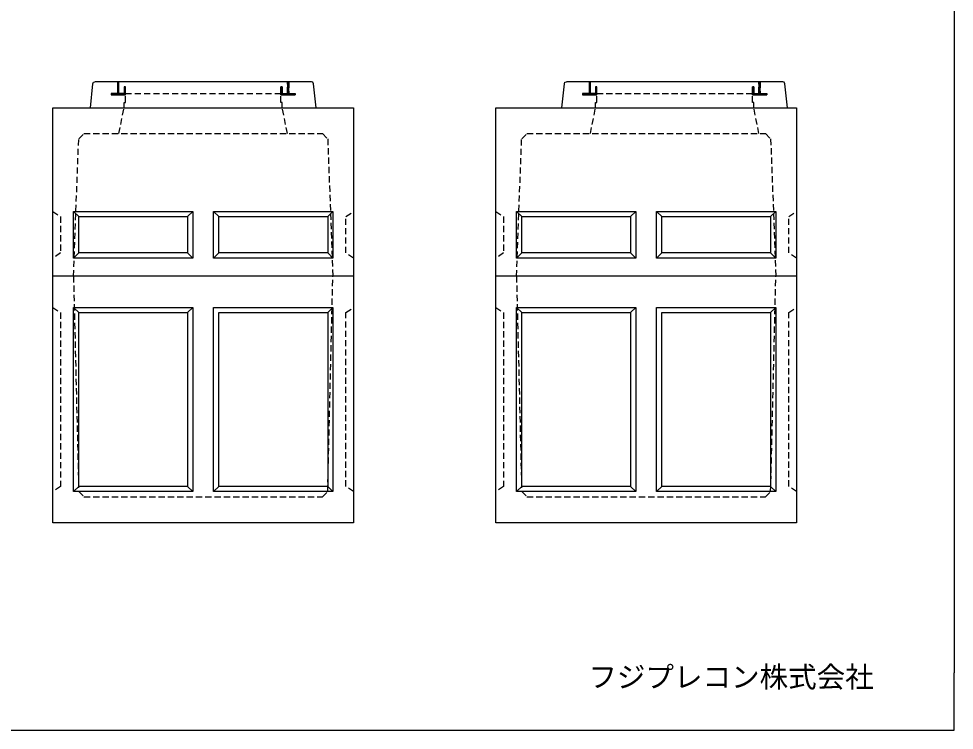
# Model space of a CAD drawing. Units: millimetres, scale not verified. Extents: x -3704 to 3796, y -2790 to 2696.
# Drawn here: x 189 to 3796, y -2790 to -47 of the extents above; entities that cross this region are included whole.
import ezdxf
from ezdxf.enums import TextEntityAlignment as Align

# ---------------------------------------------------------------- set-up
doc = ezdxf.new("R2010")
doc.units = ezdxf.units.MM
doc.header["$LTSCALE"] = 20
doc.linetypes.add('DASHED1', pattern=[1.8, 1.2, -0.6])
doc.layers.add('0-0_レイヤ_1', color=7, linetype='Continuous')
doc.styles.add('ＭＳ ゴシック', font='')
doc.styles.get('ＭＳ ゴシック').set_extended_font_data('MS Gothic')

msp = doc.modelspace()

# ---------------------------------------------------------------- linework, layer by layer
at = {"layer": '0-0_レイヤ_1'}
for p, q in [((3795.88, 2646.47), (3795.88, -2568.82)), ((464.88, -390), (474.88, -297.5)), ((1317.38, -290), (482.38, -290)), ((569.88, -290), (569.88, -335)), ((574.88, -290), (569.88, -290)), ((569.88, -292), (574.88, -292)), ((569.88, -294), (574.88, -294)), ((569.88, -296), (574.88, -296)), ((569.88, -298), (574.88, -298)), ((569.88, -300), (574.88, -300)), ((569.88, -302), (574.88, -302)), ((569.88, -304), (574.88, -304)), ((569.88, -306), (574.88, -306)), ((569.88, -308), (574.88, -308)), ((569.88, -310), (574.88, -310)), ((569.88, -312), (574.88, -312)), ((569.88, -314), (574.88, -314)), ((569.88, -316), (574.88, -316)), ((569.88, -318), (574.88, -318)), ((569.88, -320), (574.88, -320)), ((569.88, -322), (574.88, -322)), ((569.88, -324), (574.88, -324)), ((574.88, -335), (574.88, -290)), ((594.88, -310), (599.88, -310)), ((594.88, -310), (594.88, -340)), ((599.88, -310), (594.88, -310)), ((594.88, -312), (599.88, -312)), ((594.88, -314), (599.88, -314)), ((594.88, -316), (599.88, -316)), ((594.88, -318), (599.88, -318)), ((594.88, -320), (599.88, -320)), ((594.88, -322), (599.88, -322)), ((594.88, -324), (599.88, -324)), ((599.88, -340), (599.88, -310)), ((1199.88, -310), (1199.88, -335)), ((1204.88, -310), (1199.88, -310)), ((1199.88, -312), (1204.88, -312)), ((1199.88, -314), (1204.88, -314)), ((1199.88, -316), (1204.88, -316)), ((1199.88, -318), (1204.88, -318)), ((1199.88, -320), (1204.88, -320)), ((1199.88, -322), (1204.88, -322)), ((1199.88, -324), (1204.88, -324)), ((1204.88, -335), (1204.88, -310)), ((1224.88, -290), (1224.88, -335)), ((1229.88, -290), (1224.88, -290)), ((1224.88, -292), (1229.88, -292)), ((1224.88, -294), (1229.88, -294)), ((1224.88, -296), (1229.88, -296)), ((1224.88, -298), (1229.88, -298)), ((1224.88, -300), (1229.88, -300)), ((1224.88, -302), (1229.88, -302)), ((1224.88, -304), (1229.88, -304)), ((1224.88, -306), (1229.88, -306)), ((1224.88, -308), (1229.88, -308)), ((1224.88, -310), (1229.88, -310)), ((1224.88, -312), (1229.88, -312)), ((1224.88, -314), (1229.88, -314)), ((1224.88, -316), (1229.88, -316)), ((1224.88, -318), (1229.88, -318)), ((1224.88, -320), (1229.88, -320)), ((1224.88, -322), (1229.88, -322)), ((1224.88, -324), (1229.88, -324)), ((1229.88, -335), (1229.88, -290)), ((1334.88, -390), (1324.88, -297.5)), ((2282.88, -390), (2292.88, -297.5)), ((3135.38, -290), (2300.38, -290)), ((2387.88, -290), (2387.88, -335)), ((2392.88, -290), (2387.88, -290)), ((2387.88, -292), (2392.88, -292)), ((2387.88, -294), (2392.88, -294)), ((2387.88, -296), (2392.88, -296)), ((2387.88, -298), (2392.88, -298)), ((2387.88, -300), (2392.88, -300)), ((2387.88, -302), (2392.88, -302)), ((2387.88, -304), (2392.88, -304)), ((2387.88, -306), (2392.88, -306)), ((2387.88, -308), (2392.88, -308)), ((2387.88, -310), (2392.88, -310)), ((2387.88, -312), (2392.88, -312)), ((2387.88, -314), (2392.88, -314)), ((2387.88, -316), (2392.88, -316)), ((2387.88, -318), (2392.88, -318)), ((2387.88, -320), (2392.88, -320)), ((2387.88, -322), (2392.88, -322)), ((2387.88, -324), (2392.88, -324)), ((2392.88, -335), (2392.88, -290)), ((2412.88, -310), (2417.88, -310)), ((2412.88, -310), (2412.88, -340)), ((2417.88, -310), (2412.88, -310)), ((2412.88, -312), (2417.88, -312)), ((2412.88, -314), (2417.88, -314)), ((2412.88, -316), (2417.88, -316)), ((2412.88, -318), (2417.88, -318)), ((2412.88, -320), (2417.88, -320)), ((2412.88, -322), (2417.88, -322)), ((2412.88, -324), (2417.88, -324)), ((2417.88, -340), (2417.88, -310)), ((3017.88, -310), (3017.88, -335)), ((3022.88, -310), (3017.88, -310)), ((3017.88, -312), (3022.88, -312)), ((3017.88, -314), (3022.88, -314)), ((3017.88, -316), (3022.88, -316)), ((3017.88, -318), (3022.88, -318)), ((3017.88, -320), (3022.88, -320)), ((3017.88, -322), (3022.88, -322)), ((3017.88, -324), (3022.88, -324)), ((3022.88, -335), (3022.88, -310)), ((3042.88, -290), (3042.88, -335)), ((3047.88, -290), (3042.88, -290)), ((3042.88, -292), (3047.88, -292)), ((3042.88, -294), (3047.88, -294)), ((3042.88, -296), (3047.88, -296)), ((3042.88, -298), (3047.88, -298)), ((3042.88, -300), (3047.88, -300)), ((3042.88, -302), (3047.88, -302)), ((3042.88, -304), (3047.88, -304)), ((3042.88, -306), (3047.88, -306)), ((3042.88, -308), (3047.88, -308)), ((3042.88, -310), (3047.88, -310)), ((3042.88, -312), (3047.88, -312)), ((3042.88, -314), (3047.88, -314)), ((3042.88, -316), (3047.88, -316)), ((3042.88, -318), (3047.88, -318)), ((3042.88, -320), (3047.88, -320)), ((3042.88, -322), (3047.88, -322)), ((3042.88, -324), (3047.88, -324)), ((3047.88, -335), (3047.88, -290)), ((3152.88, -390), (3142.88, -297.5)), ((544.88, -335), (544.88, -340)), ((594.88, -335), (544.88, -335)), ((544.88, -336), (594.88, -336)), ((544.88, -338), (594.88, -338)), ((544.88, -340), (594.88, -340)), ((544.88, -340), (594.88, -340)), ((569.88, -326), (574.88, -326)), ((569.88, -328), (574.88, -328)), ((569.88, -330), (574.88, -330)), ((569.88, -332), (574.88, -332)), ((569.88, -334), (574.88, -334)), ((594.88, -326), (599.88, -326)), ((594.88, -328), (599.88, -328)), ((594.88, -330), (599.88, -330)), ((594.88, -332), (599.88, -332)), ((594.88, -334), (599.88, -334)), ((594.88, -336), (599.88, -336)), ((594.88, -338), (599.88, -338)), ((594.88, -340), (599.88, -340)), ((594.88, -340), (599.88, -340)), ((1199.88, -326), (1204.88, -326)), ((1199.88, -328), (1204.88, -328)), ((1199.88, -330), (1204.88, -330)), ((1199.88, -332), (1204.88, -332)), ((1199.88, -334), (1204.88, -334)), ((1199.88, -340), (1199.88, -335)), ((1199.88, -335), (1254.88, -335)), ((1199.88, -335), (1204.88, -335)), ((1199.88, -336), (1254.88, -336)), ((1199.88, -338), (1254.88, -338)), ((1199.88, -340), (1254.88, -340)), ((1254.88, -340), (1199.88, -340)), ((1224.88, -326), (1229.88, -326)), ((1224.88, -328), (1229.88, -328)), ((1224.88, -330), (1229.88, -330)), ((1224.88, -332), (1229.88, -332)), ((1224.88, -334), (1229.88, -334)), ((1224.88, -335), (1229.88, -335)), ((1254.88, -335), (1254.88, -340)), ((2362.88, -335), (2362.88, -340)), ((2412.88, -335), (2362.88, -335)), ((2362.88, -336), (2412.88, -336)), ((2362.88, -338), (2412.88, -338)), ((2362.88, -340), (2412.88, -340)), ((2362.88, -340), (2412.88, -340)), ((2387.88, -326), (2392.88, -326)), ((2387.88, -328), (2392.88, -328)), ((2387.88, -330), (2392.88, -330)), ((2387.88, -332), (2392.88, -332)), ((2387.88, -334), (2392.88, -334)), ((2412.88, -326), (2417.88, -326)), ((2412.88, -328), (2417.88, -328)), ((2412.88, -330), (2417.88, -330)), ((2412.88, -332), (2417.88, -332)), ((2412.88, -334), (2417.88, -334)), ((2412.88, -336), (2417.88, -336)), ((2412.88, -338), (2417.88, -338)), ((2412.88, -340), (2417.88, -340)), ((2412.88, -340), (2417.88, -340)), ((3017.88, -326), (3022.88, -326)), ((3017.88, -328), (3022.88, -328)), ((3017.88, -330), (3022.88, -330)), ((3017.88, -332), (3022.88, -332)), ((3017.88, -334), (3022.88, -334)), ((3017.88, -340), (3017.88, -335)), ((3017.88, -335), (3072.88, -335)), ((3017.88, -335), (3022.88, -335)), ((3017.88, -336), (3072.88, -336)), ((3017.88, -338), (3072.88, -338)), ((3017.88, -340), (3072.88, -340)), ((3072.88, -340), (3017.88, -340)), ((3042.88, -326), (3047.88, -326)), ((3042.88, -328), (3047.88, -328)), ((3042.88, -330), (3047.88, -330)), ((3042.88, -332), (3047.88, -332)), ((3042.88, -334), (3047.88, -334)), ((3042.88, -335), (3047.88, -335)), ((3072.88, -335), (3072.88, -340)), ((319.88, -390), (1479.88, -390)), ((319.88, -1990), (319.88, -390)), ((326.15, -390), (1114.88, -390)), ((354.88, -390), (1224.88, -390)), ((1479.88, -390), (1479.88, -1990)), ((2027.88, -390), (3187.88, -390)), ((2027.88, -1990), (2027.88, -390)), ((2034.15, -390), (2822.88, -390)), ((2062.88, -390), (2932.88, -390)), ((3187.88, -390), (3187.88, -1990)), ((399.88, -790), (419.88, -810)), ((399.88, -970), (399.88, -790)), ((399.88, -790), (859.88, -790)), ((839.88, -810), (859.88, -790)), ((859.88, -790), (859.88, -970)), ((939.88, -790), (959.88, -810)), ((939.88, -970), (939.88, -790)), ((939.88, -790), (1399.88, -790)), ((1379.88, -810), (1399.88, -790)), ((1399.88, -790), (1399.88, -970)), ((2107.88, -790), (2127.88, -810)), ((2107.88, -970), (2107.88, -790)), ((2107.88, -790), (2567.88, -790)), ((2547.88, -810), (2567.88, -790)), ((2567.88, -790), (2567.88, -970)), ((2647.88, -790), (2667.88, -810)), ((2647.88, -970), (2647.88, -790)), ((2647.88, -790), (3107.88, -790)), ((3087.88, -810), (3107.88, -790)), ((3107.88, -790), (3107.88, -970)), ((419.88, -950), (419.88, -810)), ((419.88, -810), (839.88, -810)), ((839.88, -810), (839.88, -950)), ((959.88, -950), (959.88, -810)), ((959.88, -810), (1379.88, -810)), ((1379.88, -810), (1379.88, -950)), ((2127.88, -950), (2127.88, -810)), ((2127.88, -810), (2547.88, -810)), ((2547.88, -810), (2547.88, -950)), ((2667.88, -950), (2667.88, -810)), ((2667.88, -810), (3087.88, -810)), ((3087.88, -810), (3087.88, -950)), ((399.88, -970), (419.88, -950)), ((859.88, -970), (399.88, -970)), ((839.88, -950), (419.88, -950)), ((859.88, -970), (839.88, -950)), ((939.88, -970), (959.88, -950)), ((1399.88, -970), (939.88, -970)), ((1379.88, -950), (959.88, -950)), ((1379.88, -950), (1399.88, -970)), ((2107.88, -970), (2127.88, -950)), ((2567.88, -970), (2107.88, -970)), ((2547.88, -950), (2127.88, -950)), ((2567.88, -970), (2547.88, -950)), ((2647.88, -970), (2667.88, -950)), ((3107.88, -970), (2647.88, -970)), ((3087.88, -950), (2667.88, -950)), ((3087.88, -950), (3107.88, -970)), ((1479.88, -1040), (319.88, -1040)), ((3187.88, -1040), (2027.88, -1040)), ((399.88, -1160), (419.88, -1180)), ((399.88, -1870), (399.88, -1160)), ((399.88, -1160), (859.88, -1160)), ((419.88, -1850), (419.88, -1180)), ((419.88, -1180), (839.88, -1180)), ((859.88, -1160), (839.88, -1180)), ((839.88, -1180), (839.88, -1850)), ((859.88, -1160), (859.88, -1870)), ((939.88, -1870), (939.88, -1160)), ((939.88, -1160), (1399.88, -1160)), ((959.88, -1850), (959.88, -1180)), ((959.88, -1180), (1379.88, -1180)), ((1379.88, -1180), (1399.88, -1160)), ((1379.88, -1180), (1379.88, -1850)), ((1399.88, -1160), (1399.88, -1870)), ((2107.88, -1160), (2127.88, -1180)), ((2107.88, -1870), (2107.88, -1160)), ((2107.88, -1160), (2567.88, -1160)), ((2127.88, -1850), (2127.88, -1180)), ((2127.88, -1180), (2547.88, -1180)), ((2567.88, -1160), (2547.88, -1180)), ((2547.88, -1180), (2547.88, -1850)), ((2567.88, -1160), (2567.88, -1870)), ((2647.88, -1870), (2647.88, -1160)), ((2647.88, -1160), (3107.88, -1160)), ((2667.88, -1850), (2667.88, -1180)), ((2667.88, -1180), (3087.88, -1180)), ((3087.88, -1180), (3107.88, -1160)), ((3087.88, -1180), (3087.88, -1850)), ((3107.88, -1160), (3107.88, -1870)), ((399.88, -1870), (419.88, -1850)), ((859.88, -1870), (399.88, -1870)), ((839.88, -1850), (419.88, -1850)), ((859.88, -1870), (839.88, -1850)), ((939.88, -1870), (959.88, -1850)), ((1399.88, -1870), (939.88, -1870)), ((1379.88, -1850), (959.88, -1850)), ((1399.88, -1870), (1379.88, -1850)), ((2107.88, -1870), (2127.88, -1850)), ((2567.88, -1870), (2107.88, -1870)), ((2547.88, -1850), (2127.88, -1850)), ((2567.88, -1870), (2547.88, -1850)), ((2647.88, -1870), (2667.88, -1850)), ((3107.88, -1870), (2647.88, -1870)), ((3087.88, -1850), (2667.88, -1850)), ((3107.88, -1870), (3087.88, -1850)), ((1479.88, -1990), (319.88, -1990)), ((3187.88, -1990), (2027.88, -1990)), ((3795.88, -2740.32), (3795.88, -2568.82))]:
    msp.add_line(p, q, dxfattribs=at)
at = {"layer": '0-0_レイヤ_1', "linetype": 'DASHED1'}
for p, q in [((569.88, -290), (569.88, -335)), ((574.88, -290), (569.88, -290)), ((574.88, -335), (574.88, -290)), ((594.88, -310), (594.88, -335)), ((599.88, -310), (594.88, -310)), ((599.88, -370), (599.88, -310)), ((1199.88, -310), (1204.88, -310)), ((1199.88, -370), (1199.88, -310)), ((1204.88, -310), (1204.88, -335)), ((1224.88, -290), (1229.88, -290)), ((1224.88, -335), (1224.88, -290)), ((1229.88, -290), (1229.88, -335)), ((2387.88, -290), (2387.88, -335)), ((2392.88, -290), (2387.88, -290)), ((2392.88, -335), (2392.88, -290)), ((2412.88, -310), (2412.88, -335)), ((2417.88, -310), (2412.88, -310)), ((2417.88, -370), (2417.88, -310)), ((3017.88, -310), (3022.88, -310)), ((3017.88, -370), (3017.88, -310)), ((3022.88, -310), (3022.88, -335)), ((3042.88, -290), (3047.88, -290)), ((3042.88, -335), (3042.88, -290)), ((3047.88, -290), (3047.88, -335)), ((544.88, -335), (544.88, -340)), ((569.88, -335), (544.88, -335)), ((544.88, -340), (599.88, -340)), ((594.88, -335), (574.88, -335)), ((599.88, -335), (1199.88, -335)), ((1254.88, -340), (1199.88, -340)), ((1204.88, -335), (1224.88, -335)), ((1229.88, -335), (1254.88, -335)), ((1254.88, -335), (1254.88, -340)), ((2362.88, -335), (2362.88, -340)), ((2387.88, -335), (2362.88, -335)), ((2362.88, -340), (2417.88, -340)), ((2412.88, -335), (2392.88, -335)), ((2417.88, -335), (3017.88, -335)), ((3072.88, -340), (3017.88, -340)), ((3022.88, -335), (3042.88, -335)), ((3047.88, -335), (3072.88, -335)), ((3072.88, -335), (3072.88, -340)), ((574.88, -490), (594.88, -390)), ((594.88, -370), (599.88, -370)), ((594.88, -390), (594.88, -370)), ((1204.88, -370), (1199.88, -370)), ((1204.88, -390), (1204.88, -370)), ((1224.88, -490), (1204.88, -390)), ((2392.88, -490), (2412.88, -390)), ((2412.88, -370), (2417.88, -370)), ((2412.88, -390), (2412.88, -370)), ((3022.88, -370), (3017.88, -370)), ((3022.88, -390), (3022.88, -370)), ((3042.88, -490), (3022.88, -390)), ((419.88, -510), (439.88, -490)), ((439.88, -490), (1359.88, -490)), ((1359.88, -490), (1379.88, -510)), ((2127.88, -510), (2147.88, -490)), ((2147.88, -490), (3067.88, -490)), ((3067.88, -490), (3087.88, -510)), ((399.88, -1040), (419.88, -510)), ((1379.88, -510), (1399.88, -1040)), ((2107.88, -1040), (2127.88, -510)), ((3087.88, -510), (3107.88, -1040)), ((319.88, -790), (349.88, -810)), ((1449.88, -810), (1479.88, -790)), ((2027.88, -790), (2057.88, -810)), ((3157.88, -810), (3187.88, -790)), ((349.88, -810), (349.88, -950)), ((1449.88, -950), (1449.88, -810)), ((2057.88, -810), (2057.88, -950)), ((3157.88, -950), (3157.88, -810)), ((349.88, -950), (319.88, -970)), ((1479.88, -970), (1449.88, -950)), ((2057.88, -950), (2027.88, -970)), ((3187.88, -970), (3157.88, -950)), ((399.88, -1040), (419.88, -1870)), ((1379.88, -1870), (1399.88, -1040)), ((2107.88, -1040), (2127.88, -1870)), ((3087.88, -1870), (3107.88, -1040)), ((319.88, -1160), (349.88, -1180)), ((349.88, -1180), (349.88, -1850)), ((1449.88, -1180), (1479.88, -1160)), ((1449.88, -1850), (1449.88, -1180)), ((2027.88, -1160), (2057.88, -1180)), ((2057.88, -1180), (2057.88, -1850)), ((3157.88, -1180), (3187.88, -1160)), ((3157.88, -1850), (3157.88, -1180)), ((349.88, -1850), (319.88, -1870)), ((419.88, -1870), (439.88, -1890)), ((1359.88, -1890), (1379.88, -1870)), ((1479.88, -1870), (1449.88, -1850)), ((2057.88, -1850), (2027.88, -1870)), ((2127.88, -1870), (2147.88, -1890)), ((3067.88, -1890), (3087.88, -1870)), ((3187.88, -1870), (3157.88, -1850)), ((439.88, -1890), (1359.88, -1890)), ((2147.88, -1890), (3067.88, -1890))]:
    msp.add_line(p, q, dxfattribs=at)
at = {"layer": '0-0_レイヤ_1'}
for points in [[(474.88, -297.5), (476.89, -292.18), (482.38, -290)], [(1324.88, -297.5), (1322.43, -291.85), (1317.38, -290)], [(2292.88, -297.5), (2294.89, -292.18), (2300.38, -290)], [(3142.88, -297.5), (3140.43, -291.85), (3135.38, -290)], [(-3532.94, -2790.32), (3545.88, -2790.32), (3795.88, -2790.32), (3795.88, -2740.32)]]:
    msp.add_lwpolyline(points, dxfattribs=at)

# ---------------------------------------------------------------- texts
at = {"layer": '0-0_レイヤ_1', "style": 'ＭＳ ゴシック'}
msp.add_text('フジプレコン株式会社', height=80.65, dxfattribs=at).set_placement((2385.06, -2649.21), align=Align.BOTTOM_LEFT)

doc.saveas('drawing.dxf')
